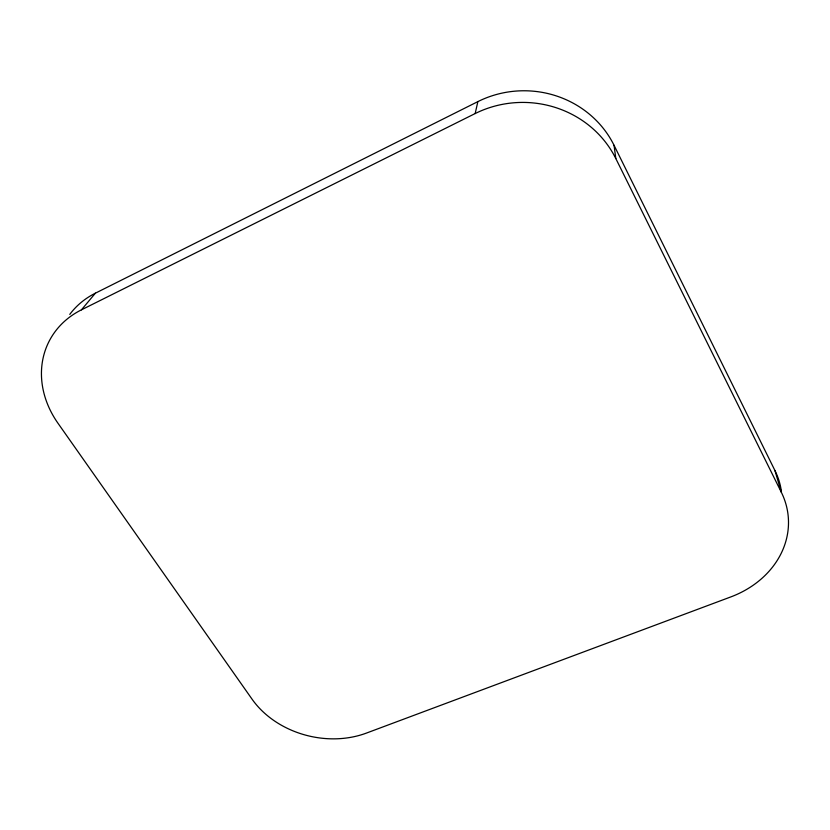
<?xml version="1.0" encoding="UTF-8"?>
<svg xmlns="http://www.w3.org/2000/svg" width="830" height="830" viewBox="0 0 830 830"><rect width="100%" height="100%" fill="white"/><g stroke="black" fill="none" stroke-linecap="round" stroke-linejoin="round"><path stroke-width="1.25" d="M774.961 470.579L781.331 492.263A94.371 79.441 -3.9 0 1 730.691 596.967L366.445 733.077A86.009 68.766 13.2 0 1 252.081 699.202L57.965 423.227A95.326 80.832 27.6 0 1 81.444 309.839L475.175 113.544L477.862 101.623A99.372 94.848 1.1 0 1 614.034 145.271L774.961 470.579A91.684 77.781 -4.2 0 1 781.445 491.775M81.444 309.839L95.388 293.177L477.862 101.623M614.044 145.271L615.818 158.551L781.331 492.263M475.175 113.554A102.557 97.442 1.7 0 1 615.808 158.561M69.772 314.394A92.587 79.109 28 0 1 95.388 293.177"/></g></svg>
